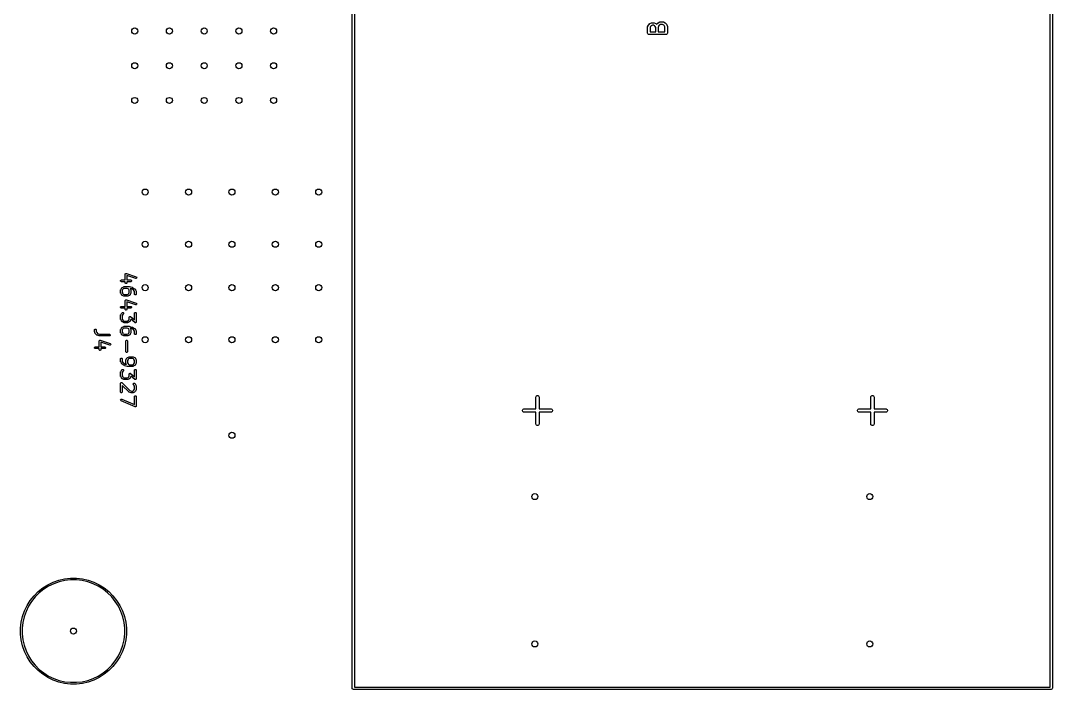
# Model space of a CAD drawing. Header units: inches. Extents: x 0.27 to 5.32, y 0.16 to 3.22.
# Drawn here: x 0.27 to 2.61, y 0.158 to 1.674 of the extents above; entities that cross this region are included whole.
import ezdxf

# ---------------------------------------------------------------- set-up
doc = ezdxf.new("R2010")
doc.units = ezdxf.units.IN
doc.header["$MEASUREMENT"] = 0
doc.layers.add('BLACK', color=250, linetype='CONTINUOUS')

msp = doc.modelspace()

# ---------------------------------------------------------------- linework, layer by layer
at = {"layer": 'BLACK', "linetype": 'CONTINUOUS'}
for p, q in [((1.0223, 0.1605), (1.0223, 3.2195)), ((1.0273, 3.217), (1.0273, 0.163)), ((2.6054, 0.163), (2.6054, 3.217)), ((2.6104, 3.2195), (2.6104, 0.1605)), ((1.6923, 1.6604), (1.6941, 1.6641)), ((1.6941, 1.6641), (1.6943, 1.6644)), ((1.6943, 1.6644), (1.6943, 1.6645)), ((1.6943, 1.6645), (1.6944, 1.6645)), ((1.6944, 1.6645), (1.6945, 1.6646)), ((1.6945, 1.6647), (1.6947, 1.6649)), ((1.6945, 1.6646), (1.6945, 1.6647)), ((1.6947, 1.6649), (1.6966, 1.6668)), ((1.6966, 1.6668), (1.6968, 1.667)), ((1.6968, 1.667), (1.6969, 1.667)), ((1.6969, 1.667), (1.6969, 1.6671)), ((1.6969, 1.6671), (1.697, 1.6671)), ((1.697, 1.6671), (1.6971, 1.6672)), ((1.6971, 1.6672), (1.6973, 1.6673)), ((1.6973, 1.6673), (1.7011, 1.6692)), ((1.7004, 1.6623), (1.6992, 1.6611)), ((1.7031, 1.6636), (1.7004, 1.6623)), ((1.7011, 1.6692), (1.7016, 1.6694)), ((1.7016, 1.6694), (1.7017, 1.6694)), ((1.7017, 1.6694), (1.7018, 1.6695)), ((1.7018, 1.6695), (1.7024, 1.6695)), ((1.7024, 1.6695), (1.7062, 1.6695)), ((1.7055, 1.6636), (1.7031, 1.6636)), ((1.7082, 1.6623), (1.7055, 1.6636)), ((1.7062, 1.6695), (1.7067, 1.6695)), ((1.7067, 1.6695), (1.7068, 1.6694)), ((1.7068, 1.6694), (1.7069, 1.6694)), ((1.7069, 1.6694), (1.7075, 1.6692)), ((1.7075, 1.6692), (1.7112, 1.6673)), ((1.7094, 1.6611), (1.7082, 1.6623)), ((1.7112, 1.6673), (1.7115, 1.6672)), ((1.7115, 1.6672), (1.7116, 1.6671)), ((1.7116, 1.6671), (1.7116, 1.6671)), ((1.7116, 1.6671), (1.7117, 1.667)), ((1.7117, 1.667), (1.7118, 1.667)), ((1.7118, 1.667), (1.712, 1.6668)), ((1.712, 1.6668), (1.7129, 1.6659)), ((1.7129, 1.6659), (1.713, 1.6662)), ((1.713, 1.6662), (1.7131, 1.6663)), ((1.713, 1.6662), (1.713, 1.6662)), ((1.7131, 1.6663), (1.7134, 1.6668)), ((1.7134, 1.6668), (1.7153, 1.6687)), ((1.7153, 1.6687), (1.7155, 1.6688)), ((1.7155, 1.6688), (1.7156, 1.6689)), ((1.7156, 1.6689), (1.7157, 1.669)), ((1.7157, 1.669), (1.7158, 1.669)), ((1.7158, 1.6691), (1.7161, 1.6692)), ((1.7158, 1.669), (1.7158, 1.6691)), ((1.7161, 1.6692), (1.7198, 1.6711)), ((1.7181, 1.6631), (1.7166, 1.6586)), ((1.7192, 1.6641), (1.7181, 1.6631)), ((1.7219, 1.6655), (1.7192, 1.6641)), ((1.7198, 1.6711), (1.7204, 1.6713)), ((1.7204, 1.6713), (1.7205, 1.6713)), ((1.7205, 1.6713), (1.7206, 1.6713)), ((1.7206, 1.6713), (1.7212, 1.6714)), ((1.7212, 1.6714), (1.7268, 1.6714)), ((1.7261, 1.6655), (1.7219, 1.6655)), ((1.7288, 1.6641), (1.7261, 1.6655)), ((1.7268, 1.6714), (1.7274, 1.6713)), ((1.7274, 1.6713), (1.7275, 1.6713)), ((1.7275, 1.6713), (1.7276, 1.6713)), ((1.7276, 1.6713), (1.7281, 1.6711)), ((1.7281, 1.6711), (1.7319, 1.6692)), ((1.73, 1.6629), (1.7288, 1.6641)), ((1.7313, 1.6602), (1.73, 1.6629)), ((1.7319, 1.6692), (1.7321, 1.6691)), ((1.7321, 1.6691), (1.7322, 1.669)), ((1.7322, 1.669), (1.7323, 1.669)), ((1.7323, 1.669), (1.7323, 1.6689)), ((1.7323, 1.6689), (1.7324, 1.6688)), ((1.7324, 1.6688), (1.7326, 1.6687)), ((1.7326, 1.6687), (1.7345, 1.6668)), ((1.7345, 1.6668), (1.7347, 1.6666)), ((1.7347, 1.6666), (1.7347, 1.6665)), ((1.7347, 1.6665), (1.7348, 1.6664)), ((1.7348, 1.6664), (1.7349, 1.6663)), ((1.7349, 1.6663), (1.7349, 1.6663)), ((1.7349, 1.6663), (1.7351, 1.666)), ((1.7351, 1.666), (1.7369, 1.6623)), ((1.7369, 1.6623), (1.7371, 1.6617)), ((1.7371, 1.6617), (1.7371, 1.6616)), ((1.7371, 1.6616), (1.7372, 1.6615)), ((1.692, 1.6596), (1.6921, 1.6597)), ((1.692, 1.6591), (1.692, 1.6596)), ((1.692, 1.6459), (1.692, 1.6591)), ((1.692, 1.6454), (1.692, 1.6459)), ((1.6925, 1.6443), (1.692, 1.6454)), ((1.6921, 1.6598), (1.6923, 1.6604)), ((1.6921, 1.6597), (1.6921, 1.6598)), ((1.6933, 1.6435), (1.6925, 1.6443)), ((1.6943, 1.643), (1.6933, 1.6435)), ((1.6949, 1.643), (1.6943, 1.643)), ((1.7343, 1.643), (1.6949, 1.643)), ((1.6992, 1.6611), (1.6979, 1.6584)), ((1.6979, 1.6584), (1.6979, 1.6489)), ((1.6979, 1.6489), (1.7107, 1.6489)), ((1.7107, 1.6584), (1.7094, 1.6611)), ((1.7107, 1.6489), (1.7107, 1.6584)), ((1.7166, 1.6586), (1.7166, 1.6489)), ((1.7166, 1.6489), (1.7313, 1.6489)), ((1.7313, 1.6489), (1.7313, 1.6602)), ((1.7349, 1.643), (1.7343, 1.643)), ((1.7359, 1.6435), (1.7349, 1.643)), ((1.7367, 1.6443), (1.7359, 1.6435)), ((1.7372, 1.6454), (1.7367, 1.6443)), ((1.7372, 1.6615), (1.7372, 1.6609)), ((1.7372, 1.6609), (1.7372, 1.6459)), ((1.7372, 1.6459), (1.7372, 1.6454)), ((0.5075, 1.0999), (0.5078, 1.1001)), ((0.5078, 1.1001), (0.5079, 1.1004)), ((0.5079, 1.1004), (0.5083, 1.1006)), ((0.5083, 1.1006), (0.5086, 1.1009)), ((0.5086, 1.1009), (0.5089, 1.1009)), ((0.5089, 1.1009), (0.5092, 1.1011)), ((0.5092, 1.1011), (0.51, 1.101)), ((0.51, 1.101), (0.5325, 1.0935)), ((0.497, 1.0849), (0.4981, 1.0859)), ((0.497, 1.0834), (0.497, 1.0849)), ((0.4981, 1.0823), (0.497, 1.0834)), ((0.4981, 1.0859), (0.4989, 1.0861)), ((0.4989, 1.0821), (0.4981, 1.0823)), ((0.4989, 1.0861), (0.5074, 1.0861)), ((0.5074, 1.0821), (0.4989, 1.0821)), ((0.5074, 1.0991), (0.5075, 1.0999)), ((0.5074, 1.0861), (0.5074, 1.0991)), ((0.5074, 1.0796), (0.5074, 1.0821)), ((0.5075, 1.0789), (0.5074, 1.0796)), ((0.5086, 1.0778), (0.5075, 1.0789)), ((0.5101, 1.0778), (0.5086, 1.0778)), ((0.5112, 1.0789), (0.5101, 1.0778)), ((0.5113, 1.0796), (0.5112, 1.0789)), ((0.5312, 1.0897), (0.5113, 1.0964)), ((0.5113, 1.0964), (0.5113, 1.0861)), ((0.5113, 1.0861), (0.5199, 1.0861)), ((0.5199, 1.0821), (0.5113, 1.0821)), ((0.5113, 1.0821), (0.5113, 1.0796)), ((0.5199, 1.0861), (0.5206, 1.0859)), ((0.5206, 1.0823), (0.5199, 1.0821)), ((0.5206, 1.0859), (0.5217, 1.0849)), ((0.5217, 1.0834), (0.5206, 1.0823)), ((0.5217, 1.0849), (0.5217, 1.0834)), ((0.532, 1.0896), (0.5312, 1.0897)), ((0.5333, 1.0903), (0.532, 1.0896)), ((0.5325, 1.0935), (0.5331, 1.0931)), ((0.5331, 1.0931), (0.5338, 1.0918)), ((0.5338, 1.0918), (0.5333, 1.0903)), ((0.4969, 1.0633), (0.497, 1.0636)), ((0.4969, 1.0632), (0.4969, 1.0633)), ((0.4969, 1.0631), (0.4969, 1.0632)), ((0.4969, 1.0571), (0.4969, 1.0631)), ((0.4969, 1.057), (0.4969, 1.0571)), ((0.497, 1.0567), (0.4969, 1.057)), ((0.4969, 1.057), (0.4969, 1.057)), ((0.497, 1.0636), (0.497, 1.0639)), ((0.497, 1.0639), (0.4971, 1.0639)), ((0.497, 1.0564), (0.497, 1.0567)), ((0.4971, 1.0563), (0.497, 1.0564)), ((0.4971, 1.064), (0.4986, 1.067)), ((0.4971, 1.0639), (0.4971, 1.064)), ((0.4971, 1.0562), (0.4971, 1.0563)), ((0.4986, 1.0532), (0.4971, 1.0562)), ((0.4986, 1.067), (0.4988, 1.0672)), ((0.4988, 1.053), (0.4986, 1.0532)), ((0.4988, 1.0672), (0.499, 1.0675)), ((0.499, 1.0675), (0.5005, 1.069)), ((0.5005, 1.069), (0.5007, 1.0692)), ((0.5007, 1.0692), (0.501, 1.0694)), ((0.502, 1.0649), (0.5008, 1.0627)), ((0.5008, 1.0627), (0.5008, 1.0576)), ((0.5008, 1.0576), (0.502, 1.0553)), ((0.501, 1.0694), (0.504, 1.0709)), ((0.503, 1.066), (0.502, 1.0649)), ((0.502, 1.0553), (0.503, 1.0542)), ((0.5053, 1.0671), (0.503, 1.066)), ((0.503, 1.0542), (0.5053, 1.0531)), ((0.504, 1.0709), (0.5041, 1.0709)), ((0.5041, 1.0709), (0.5044, 1.071)), ((0.5041, 1.0709), (0.5041, 1.0709)), ((0.5044, 1.071), (0.5047, 1.0711)), ((0.5047, 1.0711), (0.5048, 1.0711)), ((0.5048, 1.0711), (0.5049, 1.0711)), ((0.5049, 1.0711), (0.5169, 1.0711)), ((0.5119, 1.0671), (0.5053, 1.0671)), ((0.5142, 1.066), (0.5119, 1.0671)), ((0.5119, 1.0531), (0.5142, 1.0542)), ((0.5152, 1.0649), (0.5142, 1.066)), ((0.5142, 1.0542), (0.5152, 1.0553)), ((0.5164, 1.0627), (0.5152, 1.0649)), ((0.5152, 1.0553), (0.5164, 1.0576)), ((0.5164, 1.0576), (0.5164, 1.0627)), ((0.5169, 1.0711), (0.5171, 1.071)), ((0.5171, 1.071), (0.5173, 1.071)), ((0.5173, 1.071), (0.5233, 1.0695)), ((0.5186, 1.0532), (0.5184, 1.053)), ((0.5201, 1.0562), (0.5186, 1.0532)), ((0.5221, 1.0658), (0.5188, 1.0666)), ((0.5188, 1.0666), (0.5201, 1.064)), ((0.5201, 1.064), (0.5201, 1.0639)), ((0.5201, 1.0639), (0.5202, 1.0639)), ((0.5202, 1.0564), (0.5201, 1.0563)), ((0.5201, 1.0563), (0.5201, 1.0562)), ((0.5202, 1.0639), (0.5202, 1.0636)), ((0.5202, 1.0636), (0.5203, 1.0633)), ((0.5203, 1.057), (0.5202, 1.0567)), ((0.5202, 1.0567), (0.5202, 1.0564)), ((0.5203, 1.0633), (0.5203, 1.0632)), ((0.5203, 1.0632), (0.5203, 1.0631)), ((0.5203, 1.0631), (0.5203, 1.0571)), ((0.5203, 1.0571), (0.5203, 1.057)), ((0.5203, 1.057), (0.5203, 1.057)), ((0.5261, 1.0631), (0.5221, 1.0658)), ((0.5233, 1.0695), (0.5236, 1.0694)), ((0.5236, 1.0694), (0.524, 1.0693)), ((0.524, 1.0693), (0.5285, 1.0663)), ((0.5272, 1.0619), (0.5261, 1.0631)), ((0.5284, 1.0597), (0.5272, 1.0619)), ((0.5284, 1.0541), (0.5284, 1.0597)), ((0.5285, 1.0534), (0.5284, 1.0541)), ((0.5285, 1.0663), (0.5286, 1.0661)), ((0.5296, 1.0523), (0.5285, 1.0534)), ((0.5286, 1.0661), (0.5288, 1.066)), ((0.5288, 1.066), (0.5303, 1.0645)), ((0.5303, 1.0645), (0.5304, 1.0642)), ((0.5304, 1.0642), (0.5306, 1.064)), ((0.5306, 1.064), (0.5321, 1.061)), ((0.5322, 1.0534), (0.5311, 1.0523)), ((0.5321, 1.061), (0.5321, 1.0609)), ((0.5321, 1.0609), (0.5322, 1.0609)), ((0.5322, 1.0609), (0.5322, 1.0606)), ((0.5322, 1.0606), (0.5323, 1.0603)), ((0.5323, 1.0541), (0.5322, 1.0534)), ((0.5323, 1.0603), (0.5323, 1.0602)), ((0.5323, 1.0602), (0.5323, 1.0601)), ((0.5323, 1.0601), (0.5323, 1.0541)), ((0.499, 1.0527), (0.4988, 1.053)), ((0.5005, 1.0512), (0.499, 1.0527)), ((0.5007, 1.051), (0.5005, 1.0512)), ((0.501, 1.0509), (0.5007, 1.051)), ((0.504, 1.0494), (0.501, 1.0509)), ((0.5041, 1.0493), (0.504, 1.0494)), ((0.5044, 1.0492), (0.5041, 1.0493)), ((0.5041, 1.0493), (0.5041, 1.0493)), ((0.5047, 1.0492), (0.5044, 1.0492)), ((0.5048, 1.0492), (0.5047, 1.0492)), ((0.5049, 1.0491), (0.5048, 1.0492)), ((0.5124, 1.0491), (0.5049, 1.0491)), ((0.5053, 1.0531), (0.5119, 1.0531)), ((0.5074, 1.0391), (0.5075, 1.0399)), ((0.5074, 1.0261), (0.5074, 1.0391)), ((0.5075, 1.0399), (0.5078, 1.0401)), ((0.5078, 1.0401), (0.5079, 1.0404)), ((0.5079, 1.0404), (0.5083, 1.0406)), ((0.5083, 1.0406), (0.5086, 1.0409)), ((0.5086, 1.0409), (0.5089, 1.0409)), ((0.5089, 1.0409), (0.5092, 1.0411)), ((0.5092, 1.0411), (0.51, 1.041)), ((0.51, 1.041), (0.5325, 1.0335)), ((0.5312, 1.0298), (0.5113, 1.0364)), ((0.5113, 1.0364), (0.5113, 1.0261)), ((0.5125, 1.0492), (0.5124, 1.0491)), ((0.5128, 1.0492), (0.5125, 1.0492)), ((0.5125, 1.0492), (0.5125, 1.0492)), ((0.5131, 1.0493), (0.5128, 1.0492)), ((0.5132, 1.0494), (0.5131, 1.0493)), ((0.5131, 1.0493), (0.5131, 1.0493)), ((0.5162, 1.0509), (0.5132, 1.0494)), ((0.5165, 1.051), (0.5162, 1.0509)), ((0.5168, 1.0512), (0.5165, 1.051)), ((0.5183, 1.0527), (0.5168, 1.0512)), ((0.5184, 1.053), (0.5183, 1.0527)), ((0.5311, 1.0523), (0.5296, 1.0523)), ((0.532, 1.0297), (0.5312, 1.0298)), ((0.5333, 1.0303), (0.532, 1.0297)), ((0.5325, 1.0335), (0.5331, 1.0331)), ((0.5331, 1.0331), (0.5338, 1.0318)), ((0.5338, 1.0318), (0.5333, 1.0303)), ((0.4969, 1.0063), (0.497, 1.0066)), ((0.497, 1.0249), (0.4981, 1.0259)), ((0.497, 1.0234), (0.497, 1.0249)), ((0.4981, 1.0223), (0.497, 1.0234)), ((0.497, 1.0066), (0.497, 1.0069)), ((0.497, 1.0069), (0.4971, 1.0069)), ((0.4971, 1.007), (0.4986, 1.01)), ((0.4971, 1.0069), (0.4971, 1.007)), ((0.4981, 1.0259), (0.4989, 1.0261)), ((0.4989, 1.0222), (0.4981, 1.0223)), ((0.4986, 1.01), (0.4988, 1.0103)), ((0.4988, 1.0103), (0.499, 1.0105)), ((0.4989, 1.0261), (0.5074, 1.0261)), ((0.5074, 1.0222), (0.4989, 1.0222)), ((0.499, 1.0105), (0.5005, 1.012)), ((0.5005, 1.012), (0.5011, 1.0124)), ((0.502, 1.008), (0.5008, 1.0057)), ((0.5011, 1.0124), (0.5026, 1.0124)), ((0.5033, 1.0092), (0.502, 1.008)), ((0.5026, 1.0124), (0.5037, 1.0114)), ((0.5037, 1.0099), (0.5033, 1.0092)), ((0.5037, 1.0114), (0.5037, 1.0099)), ((0.5074, 1.0196), (0.5074, 1.0222)), ((0.5075, 1.0189), (0.5074, 1.0196)), ((0.5086, 1.0178), (0.5075, 1.0189)), ((0.5101, 1.0178), (0.5086, 1.0178)), ((0.5112, 1.0189), (0.5101, 1.0178)), ((0.5113, 1.0196), (0.5112, 1.0189)), ((0.5113, 1.0261), (0.5199, 1.0261)), ((0.5199, 1.0222), (0.5113, 1.0222)), ((0.5113, 1.0222), (0.5113, 1.0196)), ((0.5199, 1.0261), (0.5206, 1.0259)), ((0.5206, 1.0223), (0.5199, 1.0222)), ((0.5206, 1.0259), (0.5217, 1.0249)), ((0.5217, 1.0234), (0.5206, 1.0223)), ((0.5217, 1.0249), (0.5217, 1.0234)), ((0.5284, 1.0106), (0.5285, 1.0114)), ((0.5284, 0.9955), (0.5284, 1.0106)), ((0.5285, 1.0114), (0.5296, 1.0124)), ((0.5296, 1.0124), (0.5311, 1.0124)), ((0.5311, 1.0124), (0.5322, 1.0114)), ((0.5322, 1.0114), (0.5323, 1.0106)), ((0.5323, 1.0106), (0.5323, 0.9911)), ((0.4969, 1.0062), (0.4969, 1.0063)), ((0.4969, 1.0061), (0.4969, 1.0062)), ((0.4969, 0.9971), (0.4969, 1.0061)), ((0.4969, 0.997), (0.4969, 0.9971)), ((0.497, 0.9967), (0.4969, 0.997)), ((0.4969, 0.997), (0.4969, 0.997)), ((0.497, 0.9964), (0.497, 0.9967)), ((0.4971, 0.9963), (0.497, 0.9964)), ((0.4971, 0.9962), (0.4971, 0.9963)), ((0.4986, 0.9932), (0.4971, 0.9962)), ((0.4988, 0.993), (0.4986, 0.9932)), ((0.499, 0.9927), (0.4988, 0.993)), ((0.5005, 0.9912), (0.499, 0.9927)), ((0.5007, 0.9911), (0.5005, 0.9912)), ((0.501, 0.9909), (0.5007, 0.9911)), ((0.5008, 1.0057), (0.5008, 0.9976)), ((0.5008, 0.9976), (0.502, 0.9953)), ((0.504, 0.9894), (0.501, 0.9909)), ((0.502, 0.9953), (0.503, 0.9942)), ((0.503, 0.9942), (0.5053, 0.9931)), ((0.5041, 0.9893), (0.504, 0.9894)), ((0.5044, 0.9892), (0.5041, 0.9893)), ((0.5041, 0.9893), (0.5041, 0.9893)), ((0.5047, 0.9892), (0.5044, 0.9892)), ((0.5048, 0.9892), (0.5047, 0.9892)), ((0.5049, 0.9892), (0.5048, 0.9892)), ((0.5124, 0.9892), (0.5049, 0.9892)), ((0.5053, 0.9931), (0.5119, 0.9931)), ((0.5119, 0.9931), (0.5142, 0.9942)), ((0.5125, 0.9892), (0.5124, 0.9892)), ((0.5128, 0.9892), (0.5125, 0.9892)), ((0.5125, 0.9892), (0.5125, 0.9892)), ((0.5131, 0.9893), (0.5128, 0.9892)), ((0.5132, 0.9894), (0.5131, 0.9893)), ((0.5131, 0.9893), (0.5131, 0.9893)), ((0.5162, 0.9909), (0.5132, 0.9894)), ((0.5142, 0.9942), (0.5152, 0.9953)), ((0.5152, 0.9953), (0.5164, 0.9976)), ((0.5165, 0.9911), (0.5162, 0.9909)), ((0.5164, 1.0016), (0.5165, 1.0022)), ((0.5164, 0.9976), (0.5164, 1.0016)), ((0.5165, 1.0024), (0.517, 1.0029)), ((0.5165, 1.0023), (0.5165, 1.0024)), ((0.5165, 1.0022), (0.5165, 1.0023)), ((0.5165, 1.0023), (0.5165, 1.0023)), ((0.5168, 0.9912), (0.5165, 0.9911)), ((0.5183, 0.9927), (0.5168, 0.9912)), ((0.517, 1.0029), (0.5175, 1.0034)), ((0.5175, 1.0034), (0.5176, 1.0034)), ((0.5176, 1.0034), (0.5176, 1.0034)), ((0.5176, 1.0034), (0.5183, 1.0034)), ((0.5183, 1.0034), (0.519, 1.0035)), ((0.5184, 0.993), (0.5183, 0.9927)), ((0.5186, 0.9932), (0.5184, 0.993)), ((0.5201, 0.9962), (0.5186, 0.9932)), ((0.519, 1.0035), (0.5191, 1.0034)), ((0.5191, 1.0034), (0.5191, 1.0034)), ((0.5191, 1.0034), (0.5192, 1.0034)), ((0.5192, 1.0034), (0.5197, 1.0031)), ((0.5197, 1.0031), (0.5284, 0.9955)), ((0.5202, 0.9964), (0.5201, 0.9963)), ((0.5201, 0.9963), (0.5201, 0.9962)), ((0.5203, 0.997), (0.5202, 0.9967)), ((0.5202, 0.9967), (0.5202, 0.9964)), ((0.5291, 0.9896), (0.5203, 0.9973)), ((0.5203, 0.9973), (0.5203, 0.9971)), ((0.5203, 0.9971), (0.5203, 0.997)), ((0.5203, 0.997), (0.5203, 0.997)), ((0.5295, 0.9894), (0.5291, 0.9896)), ((0.5296, 0.9893), (0.5295, 0.9894)), ((0.5297, 0.9893), (0.5296, 0.9893)), ((0.5296, 0.9893), (0.5296, 0.9893)), ((0.5304, 0.9893), (0.5297, 0.9893)), ((0.5311, 0.9893), (0.5304, 0.9893)), ((0.5312, 0.9894), (0.5311, 0.9893)), ((0.5317, 0.9899), (0.5312, 0.9894)), ((0.5312, 0.9894), (0.5312, 0.9894)), ((0.5322, 0.9904), (0.5317, 0.9899)), ((0.5323, 0.9911), (0.5322, 0.9906)), ((0.5322, 0.9906), (0.5322, 0.9905)), ((0.5322, 0.9905), (0.5322, 0.9905)), ((0.5322, 0.9905), (0.5322, 0.9904)), ((0.4378, 0.9731), (0.438, 0.9739)), ((0.4378, 0.9701), (0.4378, 0.9731)), ((0.4379, 0.9698), (0.4378, 0.9701)), ((0.4379, 0.9695), (0.4379, 0.9698)), ((0.4394, 0.965), (0.4379, 0.9695)), ((0.438, 0.9739), (0.4391, 0.9749)), ((0.4391, 0.9749), (0.4406, 0.9749)), ((0.4395, 0.9649), (0.4394, 0.965)), ((0.4397, 0.9646), (0.4395, 0.9649)), ((0.4395, 0.9649), (0.4395, 0.9649)), ((0.4398, 0.9643), (0.4397, 0.9646)), ((0.4399, 0.9643), (0.4398, 0.9643)), ((0.4399, 0.9642), (0.4399, 0.9643)), ((0.4429, 0.9612), (0.4399, 0.9642)), ((0.4406, 0.9749), (0.4416, 0.9739)), ((0.4416, 0.9739), (0.4418, 0.9731)), ((0.4418, 0.9731), (0.4418, 0.9704)), ((0.4418, 0.9704), (0.443, 0.9667)), ((0.443, 0.9612), (0.4429, 0.9612)), ((0.443, 0.9667), (0.4454, 0.9643)), ((0.443, 0.9611), (0.443, 0.9612)), ((0.4433, 0.961), (0.443, 0.9611)), ((0.4436, 0.9608), (0.4433, 0.961)), ((0.4437, 0.9608), (0.4436, 0.9608)), ((0.4436, 0.9608), (0.4436, 0.9608)), ((0.4482, 0.9593), (0.4437, 0.9608)), ((0.4454, 0.9643), (0.4491, 0.9631)), ((0.4491, 0.9631), (0.4713, 0.9631)), ((0.4713, 0.9631), (0.4721, 0.9629)), ((0.4721, 0.9629), (0.4731, 0.9619)), ((0.4731, 0.9604), (0.4721, 0.9593)), ((0.4731, 0.9619), (0.4731, 0.9604)), ((0.4969, 0.9733), (0.497, 0.9736)), ((0.4969, 0.9732), (0.4969, 0.9733)), ((0.4969, 0.9731), (0.4969, 0.9732)), ((0.4969, 0.9671), (0.4969, 0.9731)), ((0.4969, 0.967), (0.4969, 0.9671)), ((0.497, 0.9667), (0.4969, 0.967)), ((0.4969, 0.967), (0.4969, 0.967)), ((0.497, 0.9736), (0.497, 0.9739)), ((0.497, 0.9739), (0.4971, 0.9739)), ((0.497, 0.9664), (0.497, 0.9667)), ((0.4971, 0.9663), (0.497, 0.9664)), ((0.4971, 0.974), (0.4986, 0.977)), ((0.4971, 0.9739), (0.4971, 0.974)), ((0.4971, 0.9662), (0.4971, 0.9663)), ((0.4986, 0.9632), (0.4971, 0.9662)), ((0.4986, 0.977), (0.4988, 0.9773)), ((0.4988, 0.963), (0.4986, 0.9632)), ((0.4988, 0.9773), (0.499, 0.9775)), ((0.499, 0.9627), (0.4988, 0.963)), ((0.499, 0.9775), (0.5005, 0.979)), ((0.5005, 0.9612), (0.499, 0.9627)), ((0.5005, 0.979), (0.5007, 0.9792)), ((0.5007, 0.9611), (0.5005, 0.9612)), ((0.5007, 0.9792), (0.501, 0.9794)), ((0.501, 0.9609), (0.5007, 0.9611)), ((0.502, 0.975), (0.5008, 0.9727)), ((0.5008, 0.9727), (0.5008, 0.9676)), ((0.5008, 0.9676), (0.502, 0.9653)), ((0.501, 0.9794), (0.504, 0.9809)), ((0.504, 0.9594), (0.501, 0.9609)), ((0.503, 0.976), (0.502, 0.975)), ((0.502, 0.9653), (0.503, 0.9642)), ((0.5053, 0.9772), (0.503, 0.976)), ((0.503, 0.9642), (0.5053, 0.9631)), ((0.504, 0.9809), (0.5041, 0.9809)), ((0.5041, 0.9809), (0.5044, 0.981)), ((0.5041, 0.9809), (0.5041, 0.9809)), ((0.5044, 0.981), (0.5047, 0.9811)), ((0.5047, 0.9811), (0.5048, 0.9811)), ((0.5048, 0.9811), (0.5049, 0.9811)), ((0.5049, 0.9811), (0.5169, 0.9811)), ((0.5119, 0.9772), (0.5053, 0.9772)), ((0.5053, 0.9631), (0.5119, 0.9631)), ((0.5142, 0.976), (0.5119, 0.9772)), ((0.5119, 0.9631), (0.5142, 0.9642)), ((0.5162, 0.9609), (0.5132, 0.9594)), ((0.5152, 0.975), (0.5142, 0.976)), ((0.5142, 0.9642), (0.5152, 0.9653)), ((0.5164, 0.9727), (0.5152, 0.975)), ((0.5152, 0.9653), (0.5164, 0.9676)), ((0.5165, 0.9611), (0.5162, 0.9609)), ((0.5164, 0.9676), (0.5164, 0.9727)), ((0.5168, 0.9612), (0.5165, 0.9611)), ((0.5183, 0.9627), (0.5168, 0.9612)), ((0.5169, 0.9811), (0.5171, 0.981)), ((0.5171, 0.981), (0.5173, 0.981)), ((0.5173, 0.981), (0.5233, 0.9795)), ((0.5184, 0.963), (0.5183, 0.9627)), ((0.5186, 0.9632), (0.5184, 0.963)), ((0.5201, 0.9662), (0.5186, 0.9632)), ((0.5221, 0.9758), (0.5188, 0.9766)), ((0.5188, 0.9766), (0.5201, 0.974)), ((0.5201, 0.974), (0.5201, 0.9739)), ((0.5201, 0.9739), (0.5202, 0.9739)), ((0.5202, 0.9664), (0.5201, 0.9663)), ((0.5201, 0.9663), (0.5201, 0.9662)), ((0.5202, 0.9739), (0.5202, 0.9736)), ((0.5202, 0.9736), (0.5203, 0.9733)), ((0.5203, 0.967), (0.5202, 0.9667)), ((0.5202, 0.9667), (0.5202, 0.9664)), ((0.5203, 0.9733), (0.5203, 0.9732)), ((0.5203, 0.9732), (0.5203, 0.9731)), ((0.5203, 0.9731), (0.5203, 0.9671)), ((0.5203, 0.9671), (0.5203, 0.967)), ((0.5203, 0.967), (0.5203, 0.967)), ((0.5261, 0.9731), (0.5221, 0.9758)), ((0.5233, 0.9795), (0.5236, 0.9794)), ((0.5236, 0.9794), (0.524, 0.9793)), ((0.524, 0.9793), (0.5285, 0.9763)), ((0.5272, 0.972), (0.5261, 0.9731)), ((0.5284, 0.9697), (0.5272, 0.972)), ((0.5284, 0.9641), (0.5284, 0.9697)), ((0.5285, 0.9634), (0.5284, 0.9641)), ((0.5285, 0.9763), (0.5286, 0.9761)), ((0.5296, 0.9623), (0.5285, 0.9634)), ((0.5286, 0.9761), (0.5288, 0.976)), ((0.5288, 0.976), (0.5303, 0.9745)), ((0.5311, 0.9623), (0.5296, 0.9623)), ((0.5303, 0.9745), (0.5304, 0.9743)), ((0.5304, 0.9743), (0.5306, 0.974)), ((0.5306, 0.974), (0.5321, 0.971)), ((0.5322, 0.9634), (0.5311, 0.9623)), ((0.5321, 0.971), (0.5321, 0.9709)), ((0.5321, 0.9709), (0.5322, 0.9709)), ((0.5322, 0.9709), (0.5322, 0.9706)), ((0.5322, 0.9706), (0.5323, 0.9703)), ((0.5323, 0.9641), (0.5322, 0.9634)), ((0.5323, 0.9703), (0.5323, 0.9702)), ((0.5323, 0.9702), (0.5323, 0.9701)), ((0.5323, 0.9701), (0.5323, 0.9641)), ((0.4485, 0.9592), (0.4482, 0.9593)), ((0.4483, 0.9476), (0.4485, 0.9484)), ((0.4483, 0.9346), (0.4483, 0.9476)), ((0.4488, 0.9592), (0.4485, 0.9592)), ((0.4485, 0.9484), (0.4487, 0.9486)), ((0.4487, 0.9486), (0.4488, 0.9489)), ((0.4713, 0.9592), (0.4488, 0.9592)), ((0.4488, 0.9489), (0.4492, 0.9491)), ((0.4492, 0.9491), (0.4496, 0.9494)), ((0.4496, 0.9494), (0.4499, 0.9494)), ((0.4499, 0.9494), (0.4502, 0.9496)), ((0.4502, 0.9496), (0.4509, 0.9495)), ((0.4509, 0.9495), (0.4734, 0.942)), ((0.4722, 0.9383), (0.4523, 0.9449)), ((0.4523, 0.9449), (0.4523, 0.9346)), ((0.4721, 0.9593), (0.4713, 0.9592)), ((0.4729, 0.9382), (0.4722, 0.9383)), ((0.4743, 0.9388), (0.4729, 0.9382)), ((0.4734, 0.942), (0.4741, 0.9416)), ((0.4741, 0.9416), (0.4748, 0.9403)), ((0.4748, 0.9403), (0.4743, 0.9388)), ((0.5041, 0.9593), (0.504, 0.9594)), ((0.5044, 0.9592), (0.5041, 0.9593)), ((0.5041, 0.9593), (0.5041, 0.9593)), ((0.5047, 0.9592), (0.5044, 0.9592)), ((0.5048, 0.9592), (0.5047, 0.9592)), ((0.5049, 0.9592), (0.5048, 0.9592)), ((0.5124, 0.9592), (0.5049, 0.9592)), ((0.5089, 0.9476), (0.509, 0.9484)), ((0.5089, 0.9236), (0.5089, 0.9476)), ((0.509, 0.9484), (0.5101, 0.9494)), ((0.5101, 0.9494), (0.5116, 0.9494)), ((0.5116, 0.9494), (0.5127, 0.9484)), ((0.5125, 0.9592), (0.5124, 0.9592)), ((0.5128, 0.9592), (0.5125, 0.9592)), ((0.5125, 0.9592), (0.5125, 0.9592)), ((0.5127, 0.9484), (0.5128, 0.9476)), ((0.5131, 0.9593), (0.5128, 0.9592)), ((0.5128, 0.9476), (0.5128, 0.9236)), ((0.5132, 0.9594), (0.5131, 0.9593)), ((0.5131, 0.9593), (0.5131, 0.9593)), ((0.438, 0.9334), (0.4391, 0.9345)), ((0.438, 0.9319), (0.438, 0.9334)), ((0.4391, 0.9308), (0.438, 0.9319)), ((0.4391, 0.9345), (0.4398, 0.9346)), ((0.4398, 0.9307), (0.4391, 0.9308)), ((0.4398, 0.9346), (0.4483, 0.9346)), ((0.4483, 0.9307), (0.4398, 0.9307)), ((0.4483, 0.9281), (0.4483, 0.9307)), ((0.4485, 0.9274), (0.4483, 0.9281)), ((0.4496, 0.9263), (0.4485, 0.9274)), ((0.4511, 0.9263), (0.4496, 0.9263)), ((0.4521, 0.9274), (0.4511, 0.9263)), ((0.4523, 0.9281), (0.4521, 0.9274)), ((0.4523, 0.9346), (0.4608, 0.9346)), ((0.4608, 0.9307), (0.4523, 0.9307)), ((0.4523, 0.9307), (0.4523, 0.9281)), ((0.4608, 0.9346), (0.4616, 0.9345)), ((0.4616, 0.9308), (0.4608, 0.9307)), ((0.4616, 0.9345), (0.4626, 0.9334)), ((0.4626, 0.9319), (0.4616, 0.9308)), ((0.4626, 0.9334), (0.4626, 0.9319)), ((0.509, 0.9229), (0.5089, 0.9236)), ((0.5101, 0.9218), (0.509, 0.9229)), ((0.5116, 0.9218), (0.5101, 0.9218)), ((0.5127, 0.9229), (0.5116, 0.9218)), ((0.5128, 0.9236), (0.5127, 0.9229)), ((0.4969, 0.9071), (0.497, 0.9079)), ((0.4969, 0.9011), (0.4969, 0.9071)), ((0.4969, 0.901), (0.4969, 0.9011)), ((0.497, 0.9007), (0.4969, 0.901)), ((0.4969, 0.901), (0.4969, 0.901)), ((0.497, 0.9079), (0.4981, 0.909)), ((0.497, 0.9004), (0.497, 0.9007)), ((0.4971, 0.9004), (0.497, 0.9004)), ((0.4971, 0.9003), (0.4971, 0.9004)), ((0.4986, 0.8973), (0.4971, 0.9003)), ((0.4981, 0.909), (0.4996, 0.909)), ((0.4988, 0.897), (0.4986, 0.8973)), ((0.499, 0.8967), (0.4988, 0.897)), ((0.5005, 0.8952), (0.499, 0.8967)), ((0.4996, 0.909), (0.5007, 0.9079)), ((0.5006, 0.8951), (0.5005, 0.8952)), ((0.5008, 0.895), (0.5006, 0.8951)), ((0.5007, 0.9079), (0.5008, 0.9071)), ((0.5008, 0.9071), (0.5008, 0.9016)), ((0.5008, 0.9016), (0.502, 0.8993)), ((0.5053, 0.892), (0.5008, 0.895)), ((0.502, 0.8993), (0.5031, 0.8982)), ((0.5031, 0.8982), (0.5072, 0.8955)), ((0.5056, 0.8919), (0.5053, 0.892)), ((0.5059, 0.8917), (0.5056, 0.8919)), ((0.5119, 0.8902), (0.5059, 0.8917)), ((0.5072, 0.8955), (0.5104, 0.8947)), ((0.5089, 0.9043), (0.509, 0.9046)), ((0.5089, 0.9042), (0.5089, 0.9043)), ((0.5089, 0.9041), (0.5089, 0.9042)), ((0.5089, 0.8981), (0.5089, 0.9041)), ((0.5089, 0.898), (0.5089, 0.8981)), ((0.509, 0.8977), (0.5089, 0.898)), ((0.5089, 0.898), (0.5089, 0.898)), ((0.509, 0.9046), (0.509, 0.9049)), ((0.509, 0.9049), (0.5091, 0.9049)), ((0.509, 0.8974), (0.509, 0.8977)), ((0.5091, 0.8974), (0.509, 0.8974)), ((0.5091, 0.905), (0.5106, 0.908)), ((0.5091, 0.9049), (0.5091, 0.905)), ((0.5091, 0.8973), (0.5091, 0.8974)), ((0.5104, 0.8947), (0.5091, 0.8973)), ((0.5106, 0.908), (0.5108, 0.9083)), ((0.5108, 0.9083), (0.511, 0.9085)), ((0.511, 0.9085), (0.5125, 0.91)), ((0.5121, 0.8902), (0.5119, 0.8902)), ((0.5124, 0.8902), (0.5121, 0.8902)), ((0.5244, 0.8902), (0.5124, 0.8902)), ((0.5125, 0.91), (0.5127, 0.9102)), ((0.5127, 0.9102), (0.513, 0.9104)), ((0.514, 0.906), (0.5128, 0.9037)), ((0.5128, 0.9037), (0.5128, 0.8986)), ((0.5128, 0.8986), (0.514, 0.8963)), ((0.513, 0.9104), (0.516, 0.9119)), ((0.515, 0.907), (0.514, 0.906)), ((0.514, 0.8963), (0.515, 0.8953)), ((0.5173, 0.9082), (0.515, 0.907)), ((0.515, 0.8953), (0.5173, 0.8941)), ((0.516, 0.9119), (0.5161, 0.9119)), ((0.5161, 0.9119), (0.5161, 0.912)), ((0.5161, 0.912), (0.5164, 0.912)), ((0.5164, 0.912), (0.5167, 0.9121)), ((0.5167, 0.9121), (0.5168, 0.9121)), ((0.5168, 0.9121), (0.5169, 0.9121)), ((0.5169, 0.9121), (0.5244, 0.9121)), ((0.5239, 0.9082), (0.5173, 0.9082)), ((0.5173, 0.8941), (0.5239, 0.8941)), ((0.5262, 0.907), (0.5239, 0.9082)), ((0.5239, 0.8941), (0.5262, 0.8953)), ((0.5244, 0.9121), (0.5245, 0.9121)), ((0.5245, 0.8902), (0.5244, 0.8902)), ((0.5245, 0.9121), (0.5245, 0.9121)), ((0.5245, 0.9121), (0.5248, 0.912)), ((0.5248, 0.8903), (0.5245, 0.8902)), ((0.5245, 0.8902), (0.5245, 0.8902)), ((0.5248, 0.912), (0.5251, 0.912)), ((0.5251, 0.8903), (0.5248, 0.8903)), ((0.5251, 0.912), (0.5251, 0.9119)), ((0.5251, 0.9119), (0.5252, 0.9119)), ((0.5252, 0.8904), (0.5251, 0.8904)), ((0.5251, 0.8904), (0.5251, 0.8903)), ((0.5252, 0.9119), (0.5282, 0.9104)), ((0.5282, 0.8919), (0.5252, 0.8904)), ((0.5272, 0.906), (0.5262, 0.907)), ((0.5262, 0.8953), (0.5272, 0.8963)), ((0.5284, 0.9037), (0.5272, 0.906)), ((0.5272, 0.8963), (0.5284, 0.8986)), ((0.5282, 0.9104), (0.5285, 0.9102)), ((0.5285, 0.8921), (0.5282, 0.8919)), ((0.5284, 0.8986), (0.5284, 0.9037)), ((0.5285, 0.9102), (0.5288, 0.91)), ((0.5288, 0.8922), (0.5285, 0.8921)), ((0.5288, 0.91), (0.5303, 0.9085)), ((0.5303, 0.8937), (0.5288, 0.8922)), ((0.5303, 0.9085), (0.5304, 0.9083)), ((0.5304, 0.894), (0.5303, 0.8937)), ((0.5304, 0.9083), (0.5306, 0.908)), ((0.5306, 0.8943), (0.5304, 0.894)), ((0.5306, 0.908), (0.5321, 0.905)), ((0.5321, 0.8973), (0.5306, 0.8943)), ((0.5321, 0.905), (0.5321, 0.9049)), ((0.5321, 0.9049), (0.5322, 0.9049)), ((0.5322, 0.8974), (0.5321, 0.8974)), ((0.5321, 0.8974), (0.5321, 0.8973)), ((0.5322, 0.9049), (0.5322, 0.9046)), ((0.5322, 0.9046), (0.5323, 0.9043)), ((0.5323, 0.898), (0.5322, 0.8977)), ((0.5322, 0.8977), (0.5322, 0.8974)), ((0.5323, 0.9043), (0.5323, 0.9042)), ((0.5323, 0.9042), (0.5323, 0.9041)), ((0.5323, 0.9041), (0.5323, 0.8981)), ((0.5323, 0.8981), (0.5323, 0.898)), ((0.5323, 0.898), (0.5323, 0.898)), ((0.4969, 0.8773), (0.497, 0.8776)), ((0.4969, 0.8772), (0.4969, 0.8773)), ((0.4969, 0.8771), (0.4969, 0.8772)), ((0.4969, 0.8681), (0.4969, 0.8771)), ((0.4969, 0.868), (0.4969, 0.8681)), ((0.497, 0.8677), (0.4969, 0.868)), ((0.4969, 0.868), (0.4969, 0.868)), ((0.497, 0.8776), (0.497, 0.8779)), ((0.497, 0.8779), (0.4971, 0.8779)), ((0.497, 0.8674), (0.497, 0.8677)), ((0.4971, 0.8674), (0.497, 0.8674)), ((0.4971, 0.878), (0.4986, 0.881)), ((0.4971, 0.8779), (0.4971, 0.878)), ((0.4971, 0.8673), (0.4971, 0.8674)), ((0.4986, 0.8643), (0.4971, 0.8673)), ((0.4986, 0.881), (0.4988, 0.8813)), ((0.4988, 0.8813), (0.499, 0.8815)), ((0.499, 0.8815), (0.5005, 0.883)), ((0.5005, 0.883), (0.5011, 0.8835)), ((0.502, 0.879), (0.5008, 0.8767)), ((0.5008, 0.8767), (0.5008, 0.8686)), ((0.5008, 0.8686), (0.502, 0.8663)), ((0.5011, 0.8835), (0.5026, 0.8835)), ((0.5033, 0.8802), (0.502, 0.879)), ((0.502, 0.8663), (0.503, 0.8653)), ((0.5026, 0.8835), (0.5037, 0.8824)), ((0.5037, 0.8809), (0.5033, 0.8802)), ((0.5037, 0.8824), (0.5037, 0.8809)), ((0.5142, 0.8653), (0.5152, 0.8663)), ((0.5152, 0.8663), (0.5164, 0.8686)), ((0.5164, 0.8726), (0.5165, 0.8732)), ((0.5164, 0.8686), (0.5164, 0.8726)), ((0.5165, 0.8734), (0.517, 0.8739)), ((0.5165, 0.8733), (0.5165, 0.8734)), ((0.5165, 0.8732), (0.5165, 0.8733)), ((0.5165, 0.8733), (0.5165, 0.8733)), ((0.517, 0.8739), (0.5175, 0.8744)), ((0.5175, 0.8744), (0.5176, 0.8744)), ((0.5176, 0.8744), (0.5176, 0.8745)), ((0.5176, 0.8745), (0.5183, 0.8745)), ((0.5183, 0.8745), (0.519, 0.8745)), ((0.5201, 0.8673), (0.5186, 0.8643)), ((0.519, 0.8745), (0.5191, 0.8745)), ((0.5191, 0.8745), (0.5191, 0.8745)), ((0.5191, 0.8745), (0.5192, 0.8744)), ((0.5192, 0.8744), (0.5197, 0.8741)), ((0.5197, 0.8741), (0.5284, 0.8665)), ((0.5202, 0.8674), (0.5201, 0.8674)), ((0.5201, 0.8674), (0.5201, 0.8673)), ((0.5203, 0.868), (0.5202, 0.8677)), ((0.5202, 0.8677), (0.5202, 0.8674)), ((0.5291, 0.8607), (0.5203, 0.8683)), ((0.5203, 0.8683), (0.5203, 0.8681)), ((0.5203, 0.8681), (0.5203, 0.868)), ((0.5203, 0.868), (0.5203, 0.868)), ((0.5284, 0.8816), (0.5285, 0.8824)), ((0.5284, 0.8665), (0.5284, 0.8816)), ((0.5285, 0.8824), (0.5296, 0.8835)), ((0.5296, 0.8835), (0.5311, 0.8835)), ((0.5311, 0.8835), (0.5322, 0.8824)), ((0.5322, 0.8824), (0.5323, 0.8816)), ((0.5323, 0.8816), (0.5323, 0.8621)), ((0.4969, 0.8516), (0.497, 0.8524)), ((0.4969, 0.8321), (0.4969, 0.8516)), ((0.497, 0.8524), (0.4981, 0.8535)), ((0.4981, 0.8535), (0.4996, 0.8535)), ((0.4988, 0.864), (0.4986, 0.8643)), ((0.499, 0.8637), (0.4988, 0.864)), ((0.5005, 0.8622), (0.499, 0.8637)), ((0.4996, 0.8535), (0.5003, 0.853)), ((0.5003, 0.853), (0.5179, 0.8354)), ((0.5007, 0.8621), (0.5005, 0.8622)), ((0.501, 0.8619), (0.5007, 0.8621)), ((0.5155, 0.8323), (0.5008, 0.8469)), ((0.5008, 0.8469), (0.5008, 0.8321)), ((0.504, 0.8604), (0.501, 0.8619)), ((0.503, 0.8653), (0.5053, 0.8641)), ((0.5041, 0.8604), (0.504, 0.8604)), ((0.5041, 0.8603), (0.5041, 0.8604)), ((0.5044, 0.8603), (0.5041, 0.8603)), ((0.5047, 0.8602), (0.5044, 0.8603)), ((0.5048, 0.8602), (0.5047, 0.8602)), ((0.5049, 0.8602), (0.5048, 0.8602)), ((0.5124, 0.8602), (0.5049, 0.8602)), ((0.5053, 0.8641), (0.5119, 0.8641)), ((0.5119, 0.8641), (0.5142, 0.8653)), ((0.5125, 0.8602), (0.5124, 0.8602)), ((0.5128, 0.8603), (0.5125, 0.8602)), ((0.5125, 0.8602), (0.5125, 0.8602)), ((0.5131, 0.8603), (0.5128, 0.8603)), ((0.5132, 0.8604), (0.5131, 0.8604)), ((0.5131, 0.8604), (0.5131, 0.8603)), ((0.5162, 0.8619), (0.5132, 0.8604)), ((0.5165, 0.8621), (0.5162, 0.8619)), ((0.5168, 0.8622), (0.5165, 0.8621)), ((0.5183, 0.8637), (0.5168, 0.8622)), ((0.5184, 0.864), (0.5183, 0.8637)), ((0.5186, 0.8643), (0.5184, 0.864)), ((0.5255, 0.8509), (0.5266, 0.852)), ((0.5255, 0.8494), (0.5255, 0.8509)), ((0.526, 0.8488), (0.5255, 0.8494)), ((0.5272, 0.8475), (0.526, 0.8488)), ((0.5266, 0.852), (0.5281, 0.852)), ((0.5284, 0.8452), (0.5272, 0.8475)), ((0.5281, 0.852), (0.5288, 0.8515)), ((0.5284, 0.8386), (0.5284, 0.8452)), ((0.5288, 0.8515), (0.5303, 0.85)), ((0.5295, 0.8604), (0.5291, 0.8607)), ((0.5296, 0.8603), (0.5295, 0.8604)), ((0.5297, 0.8603), (0.5296, 0.8603)), ((0.5296, 0.8603), (0.5296, 0.8603)), ((0.5304, 0.8603), (0.5297, 0.8603)), ((0.5303, 0.85), (0.5304, 0.8498)), ((0.5311, 0.8603), (0.5304, 0.8603)), ((0.5304, 0.8498), (0.5306, 0.8495)), ((0.5306, 0.8495), (0.5321, 0.8465)), ((0.5312, 0.8604), (0.5311, 0.8603)), ((0.5317, 0.8609), (0.5312, 0.8604)), ((0.5312, 0.8604), (0.5312, 0.8604)), ((0.5322, 0.8614), (0.5317, 0.8609)), ((0.5321, 0.8465), (0.5321, 0.8464)), ((0.5321, 0.8464), (0.5322, 0.8464)), ((0.5323, 0.8621), (0.5322, 0.8616)), ((0.5322, 0.8616), (0.5322, 0.8615)), ((0.5322, 0.8615), (0.5322, 0.8615)), ((0.5322, 0.8615), (0.5322, 0.8614)), ((0.5322, 0.8464), (0.5322, 0.8461)), ((0.5322, 0.8461), (0.5323, 0.8458)), ((0.5323, 0.8458), (0.5323, 0.8457)), ((0.5323, 0.8457), (0.5323, 0.8456)), ((0.5323, 0.8456), (0.5323, 0.8381)), ((0.497, 0.8314), (0.4969, 0.8321)), ((0.4981, 0.8303), (0.497, 0.8314)), ((0.4996, 0.8303), (0.4981, 0.8303)), ((0.5007, 0.8314), (0.4996, 0.8303)), ((0.5008, 0.8321), (0.5007, 0.8314)), ((0.5156, 0.8322), (0.5155, 0.8323)), ((0.5158, 0.832), (0.5156, 0.8322)), ((0.5156, 0.8322), (0.5156, 0.8322)), ((0.5161, 0.8318), (0.5158, 0.832)), ((0.5162, 0.8318), (0.5161, 0.8318)), ((0.5207, 0.8303), (0.5162, 0.8318)), ((0.5162, 0.8318), (0.5162, 0.8318)), ((0.5179, 0.8354), (0.5217, 0.8341)), ((0.5211, 0.8302), (0.5207, 0.8303)), ((0.5214, 0.8302), (0.5211, 0.8302)), ((0.5244, 0.8302), (0.5214, 0.8302)), ((0.5217, 0.8341), (0.5239, 0.8341)), ((0.5239, 0.8341), (0.5262, 0.8353)), ((0.5245, 0.8302), (0.5244, 0.8302)), ((0.5248, 0.8303), (0.5245, 0.8302)), ((0.5245, 0.8302), (0.5245, 0.8302)), ((0.5251, 0.8303), (0.5248, 0.8303)), ((0.5252, 0.8304), (0.5251, 0.8304)), ((0.5251, 0.8304), (0.5251, 0.8303)), ((0.5282, 0.8319), (0.5252, 0.8304)), ((0.5262, 0.8353), (0.5272, 0.8363)), ((0.5272, 0.8363), (0.5284, 0.8386)), ((0.5285, 0.8321), (0.5282, 0.8319)), ((0.5284, 0.8216), (0.5285, 0.8224)), ((0.5284, 0.8036), (0.5284, 0.8216)), ((0.5288, 0.8323), (0.5285, 0.8321)), ((0.5285, 0.8224), (0.5296, 0.8235)), ((0.5303, 0.8338), (0.5288, 0.8323)), ((0.5296, 0.8235), (0.5311, 0.8235)), ((0.5304, 0.834), (0.5303, 0.8338)), ((0.5306, 0.8343), (0.5304, 0.834)), ((0.5321, 0.8373), (0.5306, 0.8343)), ((0.5311, 0.8235), (0.5322, 0.8224)), ((0.5322, 0.8374), (0.5321, 0.8374)), ((0.5321, 0.8374), (0.5321, 0.8373)), ((0.5323, 0.838), (0.5322, 0.8377)), ((0.5322, 0.8377), (0.5322, 0.8374)), ((0.5322, 0.8224), (0.5323, 0.8216)), ((0.5323, 0.8381), (0.5323, 0.838)), ((0.5323, 0.838), (0.5323, 0.838)), ((0.5323, 0.8216), (0.5323, 0.8006)), ((1.4385, 0.82), (1.4386, 0.8208)), ((1.4385, 0.7939), (1.4385, 0.82)), ((1.4386, 0.8208), (1.4392, 0.8222)), ((1.4392, 0.8222), (1.4403, 0.8233)), ((1.4403, 0.8233), (1.4417, 0.8239)), ((1.4417, 0.8239), (1.4432, 0.8239)), ((1.4432, 0.8239), (1.4447, 0.8233)), ((1.4447, 0.8233), (1.4458, 0.8222)), ((1.4458, 0.8222), (1.4463, 0.8208)), ((1.4463, 0.8208), (1.4464, 0.82)), ((1.4464, 0.82), (1.4464, 0.7939)), ((2.1984, 0.82), (2.1985, 0.8208)), ((2.1984, 0.7939), (2.1984, 0.82)), ((2.1985, 0.8208), (2.199, 0.8222)), ((2.199, 0.8222), (2.2001, 0.8233)), ((2.2001, 0.8233), (2.2016, 0.8239)), ((2.2016, 0.8239), (2.2031, 0.8239)), ((2.2031, 0.8239), (2.2045, 0.8233)), ((2.2045, 0.8233), (2.2056, 0.8222)), ((2.2056, 0.8222), (2.2062, 0.8208)), ((2.2062, 0.8208), (2.2063, 0.82)), ((2.2063, 0.82), (2.2063, 0.7939)), ((0.4969, 0.8142), (0.4975, 0.8156)), ((0.4975, 0.8128), (0.4969, 0.8142)), ((0.4975, 0.8156), (0.4989, 0.8161)), ((0.4981, 0.8123), (0.4975, 0.8128)), ((0.5296, 0.7988), (0.4981, 0.8123)), ((0.4989, 0.8161), (0.4996, 0.816)), ((0.4996, 0.816), (0.5284, 0.8036)), ((0.5303, 0.7987), (0.5296, 0.7988)), ((0.5296, 0.7988), (0.5296, 0.7988)), ((0.5296, 0.7988), (0.5296, 0.7988)), ((0.5296, 0.7988), (0.5296, 0.7988)), ((0.5307, 0.7988), (0.5303, 0.7987)), ((0.5311, 0.7988), (0.5307, 0.7988)), ((0.5314, 0.7991), (0.5311, 0.7988)), ((0.5317, 0.7992), (0.5314, 0.7991)), ((0.5319, 0.7996), (0.5317, 0.7992)), ((0.5322, 0.7999), (0.5319, 0.7996)), ((0.5323, 0.8006), (0.5322, 0.7999)), ((0.5323, 0.8006), (0.5323, 0.8006)), ((0.5323, 0.8006), (0.5323, 0.8006)), ((0.5323, 0.8006), (0.5323, 0.8006)), ((1.4086, 0.7908), (1.4092, 0.7922)), ((1.4086, 0.7892), (1.4086, 0.7908)), ((1.4092, 0.7878), (1.4086, 0.7892)), ((1.4092, 0.7922), (1.4103, 0.7933)), ((1.4103, 0.7867), (1.4092, 0.7878)), ((1.4103, 0.7933), (1.4117, 0.7939)), ((1.4117, 0.7861), (1.4103, 0.7867)), ((1.4117, 0.7939), (1.4125, 0.7939)), ((1.4125, 0.7861), (1.4117, 0.7861)), ((1.4125, 0.7939), (1.4385, 0.7939)), ((1.4385, 0.7861), (1.4125, 0.7861)), ((1.4385, 0.76), (1.4385, 0.7861)), ((1.4464, 0.7939), (1.4725, 0.7939)), ((1.4725, 0.7861), (1.4464, 0.7861)), ((1.4464, 0.7861), (1.4464, 0.76)), ((1.4725, 0.7939), (1.4732, 0.7939)), ((1.4732, 0.7861), (1.4725, 0.7861)), ((1.4732, 0.7939), (1.4747, 0.7933)), ((1.4747, 0.7867), (1.4732, 0.7861)), ((1.4747, 0.7933), (1.4757, 0.7922)), ((1.4757, 0.7878), (1.4747, 0.7867)), ((1.4757, 0.7922), (1.4763, 0.7908)), ((1.4763, 0.7892), (1.4757, 0.7878)), ((1.4763, 0.7908), (1.4763, 0.7892)), ((2.1685, 0.7908), (2.1691, 0.7922)), ((2.1685, 0.7892), (2.1685, 0.7908)), ((2.1691, 0.7878), (2.1685, 0.7892)), ((2.1691, 0.7922), (2.1701, 0.7933)), ((2.1701, 0.7867), (2.1691, 0.7878)), ((2.1701, 0.7933), (2.1716, 0.7939)), ((2.1716, 0.7861), (2.1701, 0.7867)), ((2.1716, 0.7939), (2.1723, 0.7939)), ((2.1723, 0.7861), (2.1716, 0.7861)), ((2.1723, 0.7939), (2.1984, 0.7939)), ((2.1984, 0.7861), (2.1723, 0.7861)), ((2.1984, 0.76), (2.1984, 0.7861)), ((2.2063, 0.7939), (2.2323, 0.7939)), ((2.2323, 0.7861), (2.2063, 0.7861)), ((2.2063, 0.7861), (2.2063, 0.76)), ((2.2323, 0.7939), (2.2331, 0.7939)), ((2.2331, 0.7861), (2.2323, 0.7861)), ((2.2331, 0.7939), (2.2345, 0.7933)), ((2.2345, 0.7867), (2.2331, 0.7861)), ((2.2345, 0.7933), (2.2356, 0.7922)), ((2.2356, 0.7878), (2.2345, 0.7867)), ((2.2356, 0.7922), (2.2362, 0.7908)), ((2.2362, 0.7892), (2.2356, 0.7878)), ((2.2362, 0.7908), (2.2362, 0.7892)), ((1.4386, 0.7592), (1.4385, 0.76)), ((1.4392, 0.7578), (1.4386, 0.7592)), ((1.4403, 0.7567), (1.4392, 0.7578)), ((1.4417, 0.7561), (1.4403, 0.7567)), ((1.4432, 0.7561), (1.4417, 0.7561)), ((1.4447, 0.7567), (1.4432, 0.7561)), ((1.4458, 0.7578), (1.4447, 0.7567)), ((1.4463, 0.7592), (1.4458, 0.7578)), ((1.4464, 0.76), (1.4463, 0.7592)), ((2.1985, 0.7592), (2.1984, 0.76)), ((2.199, 0.7578), (2.1985, 0.7592)), ((2.2001, 0.7567), (2.199, 0.7578)), ((2.2016, 0.7561), (2.2001, 0.7567)), ((2.2031, 0.7561), (2.2016, 0.7561)), ((2.2045, 0.7567), (2.2031, 0.7561)), ((2.2056, 0.7578), (2.2045, 0.7567)), ((2.2062, 0.7592), (2.2056, 0.7578)), ((2.2063, 0.76), (2.2062, 0.7592)), ((0.3319, 0.3951), (0.3441, 0.4009)), ((0.3441, 0.4009), (0.3568, 0.4054)), ((0.3578, 0.4018), (0.3455, 0.3975)), ((0.3568, 0.4054), (0.3699, 0.4084)), ((0.3705, 0.4047), (0.3578, 0.4018)), ((0.3699, 0.4084), (0.3833, 0.4099)), ((0.3835, 0.4061), (0.3705, 0.4047)), ((0.3833, 0.4099), (0.3967, 0.4099)), ((0.3965, 0.4061), (0.3835, 0.4061)), ((0.4095, 0.4047), (0.3965, 0.4061)), ((0.3967, 0.4099), (0.4101, 0.4084)), ((0.4222, 0.4018), (0.4095, 0.4047)), ((0.4101, 0.4084), (0.4232, 0.4054)), ((0.4345, 0.3975), (0.4222, 0.4018)), ((0.4232, 0.4054), (0.4359, 0.4009)), ((0.4359, 0.4009), (0.4481, 0.3951)), ((0.3005, 0.37), (0.31, 0.3795)), ((0.3125, 0.3767), (0.3033, 0.3675)), ((0.31, 0.3795), (0.3205, 0.3879)), ((0.3227, 0.3849), (0.3125, 0.3767)), ((0.3205, 0.3879), (0.3319, 0.3951)), ((0.3337, 0.3918), (0.3227, 0.3849)), ((0.3455, 0.3975), (0.3337, 0.3918)), ((0.4463, 0.3918), (0.4345, 0.3975)), ((0.4573, 0.3849), (0.4463, 0.3918)), ((0.4481, 0.3951), (0.4595, 0.3879)), ((0.4675, 0.3767), (0.4573, 0.3849)), ((0.4595, 0.3879), (0.47, 0.3795)), ((0.4767, 0.3675), (0.4675, 0.3767)), ((0.47, 0.3795), (0.4795, 0.37)), ((0.2849, 0.3481), (0.2921, 0.3595)), ((0.2951, 0.3573), (0.2882, 0.3463)), ((0.2921, 0.3595), (0.3005, 0.37)), ((0.3033, 0.3675), (0.2951, 0.3573)), ((0.4849, 0.3573), (0.4767, 0.3675)), ((0.4795, 0.37), (0.4879, 0.3595)), ((0.4918, 0.3463), (0.4849, 0.3573)), ((0.4879, 0.3595), (0.4951, 0.3481)), ((0.2746, 0.3232), (0.2791, 0.3359)), ((0.2825, 0.3345), (0.2782, 0.3222)), ((0.2791, 0.3359), (0.2849, 0.3481)), ((0.2882, 0.3463), (0.2825, 0.3345)), ((0.4975, 0.3345), (0.4918, 0.3463)), ((0.4951, 0.3481), (0.5009, 0.3359)), ((0.5018, 0.3222), (0.4975, 0.3345)), ((0.5009, 0.3359), (0.5054, 0.3232)), ((0.2701, 0.2967), (0.2716, 0.3101)), ((0.2716, 0.3101), (0.2746, 0.3232)), ((0.2753, 0.3095), (0.2739, 0.2965)), ((0.2782, 0.3222), (0.2753, 0.3095)), ((0.5047, 0.3095), (0.5018, 0.3222)), ((0.5061, 0.2965), (0.5047, 0.3095)), ((0.5054, 0.3232), (0.5084, 0.3101)), ((0.5084, 0.3101), (0.5099, 0.2967)), ((0.2701, 0.2965), (0.2701, 0.2967)), ((0.2701, 0.2833), (0.2701, 0.2965)), ((0.2716, 0.2699), (0.2701, 0.2833)), ((0.2739, 0.2965), (0.2739, 0.2835)), ((0.2739, 0.2835), (0.2753, 0.2705)), ((0.5047, 0.2705), (0.5061, 0.2835)), ((0.5061, 0.2835), (0.5061, 0.2965)), ((0.5099, 0.2833), (0.5084, 0.2699)), ((0.5099, 0.2967), (0.5099, 0.2833)), ((0.2746, 0.2568), (0.2716, 0.2699)), ((0.2753, 0.2705), (0.2782, 0.2578)), ((0.2782, 0.2578), (0.2825, 0.2455)), ((0.4975, 0.2455), (0.5018, 0.2578)), ((0.5018, 0.2578), (0.5047, 0.2705)), ((0.5084, 0.2699), (0.5054, 0.2568)), ((0.2791, 0.2441), (0.2746, 0.2568)), ((0.2849, 0.2319), (0.2791, 0.2441)), ((0.2825, 0.2455), (0.2882, 0.2337)), ((0.4918, 0.2337), (0.4975, 0.2455)), ((0.5009, 0.2441), (0.4951, 0.2319)), ((0.5054, 0.2568), (0.5009, 0.2441)), ((0.2921, 0.2205), (0.2849, 0.2319)), ((0.2882, 0.2337), (0.2951, 0.2227)), ((0.3005, 0.21), (0.2921, 0.2205)), ((0.2951, 0.2227), (0.3033, 0.2125)), ((0.3033, 0.2125), (0.3125, 0.2033)), ((0.4675, 0.2033), (0.4767, 0.2125)), ((0.4767, 0.2125), (0.4849, 0.2227)), ((0.4879, 0.2205), (0.4795, 0.21)), ((0.4849, 0.2227), (0.4918, 0.2337)), ((0.4951, 0.2319), (0.4879, 0.2205)), ((0.31, 0.2005), (0.3005, 0.21)), ((0.3205, 0.1921), (0.31, 0.2005)), ((0.3125, 0.2033), (0.3227, 0.1951)), ((0.3319, 0.1849), (0.3205, 0.1921)), ((0.3227, 0.1951), (0.3337, 0.1882)), ((0.3337, 0.1882), (0.3455, 0.1825)), ((0.4345, 0.1825), (0.4463, 0.1882)), ((0.4463, 0.1882), (0.4573, 0.1951)), ((0.4595, 0.1921), (0.4481, 0.1849)), ((0.4573, 0.1951), (0.4675, 0.2033)), ((0.47, 0.2005), (0.4595, 0.1921)), ((0.4795, 0.21), (0.47, 0.2005)), ((0.3441, 0.1791), (0.3319, 0.1849)), ((0.3568, 0.1746), (0.3441, 0.1791)), ((0.3455, 0.1825), (0.3578, 0.1782)), ((0.3699, 0.1716), (0.3568, 0.1746)), ((0.3578, 0.1782), (0.3705, 0.1753)), ((0.3833, 0.1701), (0.3699, 0.1716)), ((0.3705, 0.1753), (0.3835, 0.1739)), ((0.3967, 0.1701), (0.3833, 0.1701)), ((0.3835, 0.1739), (0.3965, 0.1739)), ((0.3965, 0.1739), (0.4095, 0.1753)), ((0.4101, 0.1716), (0.3967, 0.1701)), ((0.4095, 0.1753), (0.4222, 0.1782)), ((0.4232, 0.1746), (0.4101, 0.1716)), ((0.4222, 0.1782), (0.4345, 0.1825)), ((0.4359, 0.1791), (0.4232, 0.1746)), ((0.4481, 0.1849), (0.4359, 0.1791)), ((1.0225, 0.1595), (1.0223, 0.1605)), ((1.0239, 0.1582), (1.0225, 0.1595)), ((1.0248, 0.158), (1.0239, 0.1582)), ((2.6079, 0.158), (1.0248, 0.158)), ((1.0273, 0.163), (2.6054, 0.163)), ((2.6089, 0.1582), (2.6079, 0.158)), ((2.6102, 0.1595), (2.6089, 0.1582)), ((2.6104, 0.1605), (2.6102, 0.1595))]:
    msp.add_line(p, q, dxfattribs=at)
at = {"layer": 'BLACK'}
for centre in [(0.529, 1.6506), (0.529, 1.6506), (0.6077, 1.6506), (0.6077, 1.6506), (0.6865, 1.6506), (0.6865, 1.6506), (0.7652, 1.6506), (0.7652, 1.6506), (0.8439, 1.6506), (0.8439, 1.6506), (0.529, 1.5719), (0.529, 1.5719), (0.6077, 1.5719), (0.6077, 1.5719), (0.6865, 1.5719), (0.6865, 1.5719), (0.7652, 1.5719), (0.7652, 1.5719), (0.8439, 1.5719), (0.8439, 1.5719), (0.529, 1.4931), (0.529, 1.4931), (0.6077, 1.4931), (0.6077, 1.4931), (0.6865, 1.4931), (0.6865, 1.4931), (0.7652, 1.4931), (0.7652, 1.4931), (0.8439, 1.4931), (0.8439, 1.4931), (0.5526, 1.2853), (0.5526, 1.2853), (0.651, 1.2853), (0.651, 1.2853), (0.7494, 1.2853), (0.7494, 1.2853), (0.8479, 1.2853), (0.8479, 1.2853), (0.9463, 1.2853), (0.9463, 1.2853), (0.5526, 1.1672), (0.5526, 1.1672), (0.651, 1.1672), (0.651, 1.1672), (0.7494, 1.1672), (0.7494, 1.1672), (0.8479, 1.1672), (0.8479, 1.1672), (0.9463, 1.1672), (0.9463, 1.1672), (0.5526, 1.0687), (0.5526, 1.0687), (0.651, 1.0687), (0.651, 1.0687), (0.7494, 1.0687), (0.7494, 1.0687), (0.8479, 1.0687), (0.8479, 1.0687), (0.9463, 1.0687), (0.9463, 1.0687), (0.5526, 0.9506), (0.5526, 0.9506), (0.651, 0.9506), (0.651, 0.9506), (0.7494, 0.9506), (0.7494, 0.9506), (0.8479, 0.9506), (0.8479, 0.9506), (0.9463, 0.9506), (0.9463, 0.9506), (0.7494, 0.7341), (0.7494, 0.7341), (1.4365, 0.5951), (1.4365, 0.5951), (2.1963, 0.5951), (2.1963, 0.5951), (0.39, 0.29), (0.39, 0.29), (1.4365, 0.2609), (1.4365, 0.2609), (2.1963, 0.2609), (2.1963, 0.2609)]:
    msp.add_circle(centre, 0.00689, dxfattribs=at)

doc.saveas('drawing.dxf')
